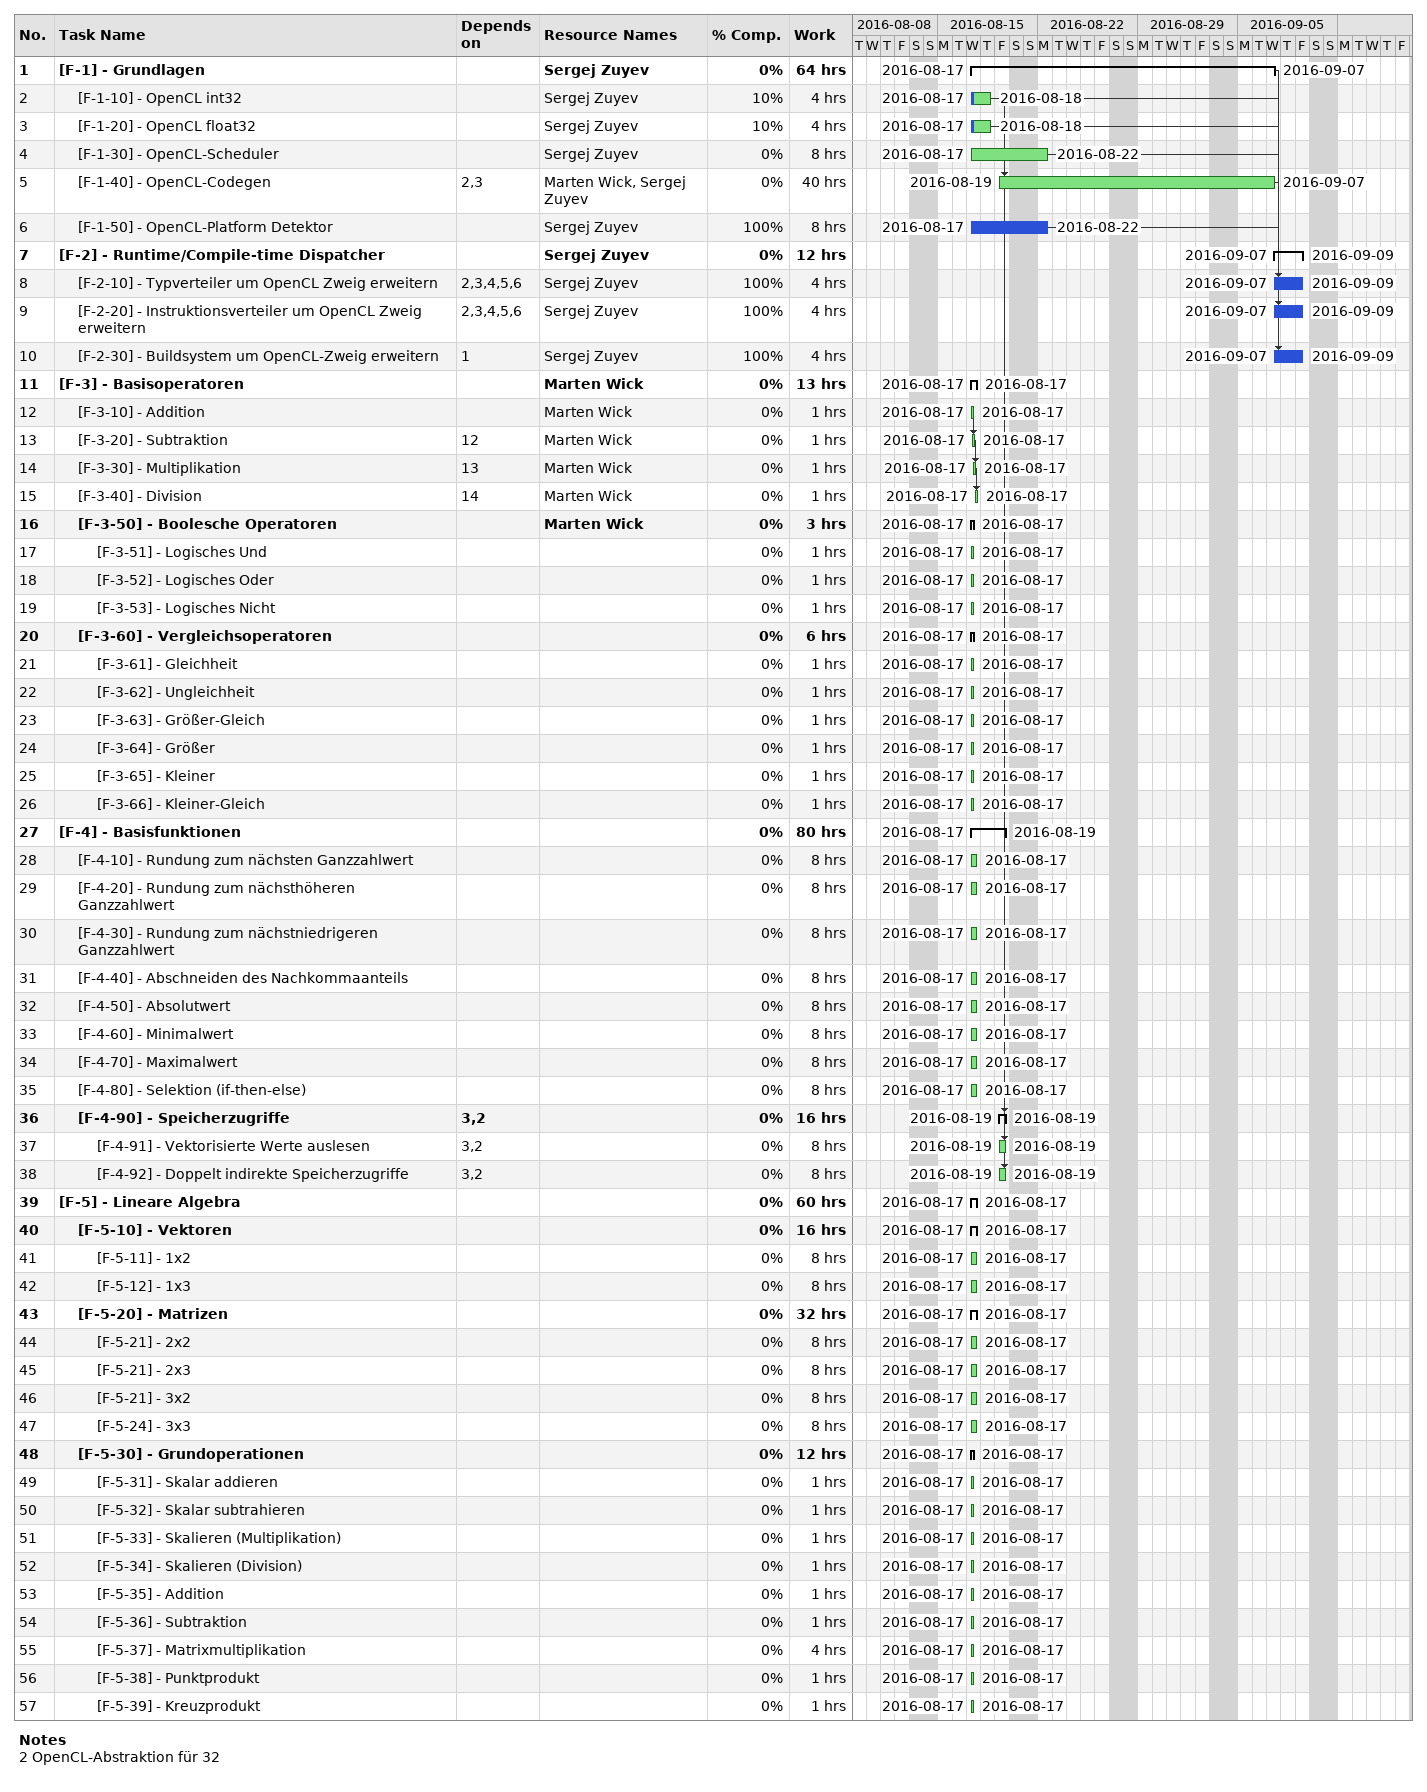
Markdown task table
| ID | Level | Task | Start | Finish | Predecessors | Resources | % complete | Work (h) |
|---|---|---|---|---|---|---|---|---|
| 1 | 1 | **[F-1] - Grundlagen** | 2016-08-17 | 2016-09-07 |  | Sergej Zuyev | 0 | 64 |
| 2 | 2 | [F-1-10] - OpenCL int32 | 2016-08-17 | 2016-08-18 |  | Sergej Zuyev | 10 | 4 |
| 3 | 2 | [F-1-20] - OpenCL float32 | 2016-08-17 | 2016-08-18 |  | Sergej Zuyev | 10 | 4 |
| 4 | 2 | [F-1-30] - OpenCL-Scheduler | 2016-08-17 | 2016-08-22 |  | Sergej Zuyev | 0 | 8 |
| 5 | 2 | [F-1-40] - OpenCL-Codegen | 2016-08-19 | 2016-09-07 | 2, 3 | Marten Wick, Sergej Zuyev | 0 | 40 |
| 6 | 2 | [F-1-50] - OpenCL-Platform Detektor | 2016-08-17 | 2016-08-22 |  | Sergej Zuyev | 100 | 8 |
| 7 | 1 | **[F-2] - Runtime/Compile-time Dispatcher** | 2016-09-07 | 2016-09-09 |  | Sergej Zuyev | 0 | 12 |
| 8 | 2 | [F-2-10] - Typverteiler um OpenCL Zweig erweitern | 2016-09-07 | 2016-09-09 | 2, 3, 4, 5, 6 | Sergej Zuyev | 100 | 4 |
| 9 | 2 | [F-2-20] - Instruktionsverteiler um OpenCL Zweig erweitern | 2016-09-07 | 2016-09-09 | 2, 3, 4, 5, 6 | Sergej Zuyev | 100 | 4 |
| 10 | 2 | [F-2-30] - Buildsystem um OpenCL-Zweig erweitern | 2016-09-07 | 2016-09-09 | 1 | Sergej Zuyev | 100 | 4 |
| 11 | 1 | **[F-3] - Basisoperatoren** | 2016-08-17 | 2016-08-17 |  | Marten Wick | 0 | 13 |
| 12 | 2 | [F-3-10] - Addition | 2016-08-17 | 2016-08-17 |  | Marten Wick | 0 | 1 |
| 13 | 2 | [F-3-20] - Subtraktion | 2016-08-17 | 2016-08-17 | 12 | Marten Wick | 0 | 1 |
| 14 | 2 | [F-3-30] - Multiplikation | 2016-08-17 | 2016-08-17 | 13 | Marten Wick | 0 | 1 |
| 15 | 2 | [F-3-40] - Division | 2016-08-17 | 2016-08-17 | 14 | Marten Wick | 0 | 1 |
| 16 | 2 | **[F-3-50] - Boolesche Operatoren** | 2016-08-17 | 2016-08-17 |  | Marten Wick | 0 | 3 |
| 17 | 3 | [F-3-51] - Logisches Und | 2016-08-17 | 2016-08-17 |  |  | 0 | 1 |
| 18 | 3 | [F-3-52] - Logisches Oder | 2016-08-17 | 2016-08-17 |  |  | 0 | 1 |
| 19 | 3 | [F-3-53] - Logisches Nicht | 2016-08-17 | 2016-08-17 |  |  | 0 | 1 |
| 20 | 2 | **[F-3-60] - Vergleichsoperatoren** | 2016-08-17 | 2016-08-17 |  |  | 0 | 6 |
| 21 | 3 | [F-3-61] - Gleichheit | 2016-08-17 | 2016-08-17 |  |  | 0 | 1 |
| 22 | 3 | [F-3-62] - Ungleichheit | 2016-08-17 | 2016-08-17 |  |  | 0 | 1 |
| 23 | 3 | [F-3-63] - Größer-Gleich | 2016-08-17 | 2016-08-17 |  |  | 0 | 1 |
| 24 | 3 | [F-3-64] - Größer | 2016-08-17 | 2016-08-17 |  |  | 0 | 1 |
| 25 | 3 | [F-3-65] - Kleiner | 2016-08-17 | 2016-08-17 |  |  | 0 | 1 |
| 26 | 3 | [F-3-66] - Kleiner-Gleich | 2016-08-17 | 2016-08-17 |  |  | 0 | 1 |
| 27 | 1 | **[F-4] - Basisfunktionen** | 2016-08-17 | 2016-08-19 |  |  | 0 | 80 |
| 28 | 2 | [F-4-10] - Rundung zum nächsten Ganzzahlwert | 2016-08-17 | 2016-08-17 |  |  | 0 | 8 |
| 29 | 2 | [F-4-20] - Rundung zum nächsthöheren Ganzzahlwert | 2016-08-17 | 2016-08-17 |  |  | 0 | 8 |
| 30 | 2 | [F-4-30] - Rundung zum nächstniedrigeren Ganzzahlwert | 2016-08-17 | 2016-08-17 |  |  | 0 | 8 |
| 31 | 2 | [F-4-40] - Abschneiden des Nachkommaanteils | 2016-08-17 | 2016-08-17 |  |  | 0 | 8 |
| 32 | 2 | [F-4-50] - Absolutwert | 2016-08-17 | 2016-08-17 |  |  | 0 | 8 |
| 33 | 2 | [F-4-60] - Minimalwert | 2016-08-17 | 2016-08-17 |  |  | 0 | 8 |
| 34 | 2 | [F-4-70] - Maximalwert | 2016-08-17 | 2016-08-17 |  |  | 0 | 8 |
| 35 | 2 | [F-4-80] - Selektion (if-then-else) | 2016-08-17 | 2016-08-17 |  |  | 0 | 8 |
| 36 | 2 | **[F-4-90] - Speicherzugriffe** | 2016-08-19 | 2016-08-19 | 3, 2 |  | 0 | 16 |
| 37 | 3 | [F-4-91] - Vektorisierte Werte auslesen | 2016-08-19 | 2016-08-19 | 3, 2 |  | 0 | 8 |
| 38 | 3 | [F-4-92] - Doppelt indirekte Speicherzugriffe | 2016-08-19 | 2016-08-19 | 3, 2 |  | 0 | 8 |
| 39 | 1 | **[F-5] - Lineare Algebra** | 2016-08-17 | 2016-08-17 |  |  | 0 | 60 |
| 40 | 2 | **[F-5-10] - Vektoren** | 2016-08-17 | 2016-08-17 |  |  | 0 | 16 |
| 41 | 3 | [F-5-11] - 1x2 | 2016-08-17 | 2016-08-17 |  |  | 0 | 8 |
| 42 | 3 | [F-5-12] - 1x3 | 2016-08-17 | 2016-08-17 |  |  | 0 | 8 |
| 43 | 2 | **[F-5-20] - Matrizen** | 2016-08-17 | 2016-08-17 |  |  | 0 | 32 |
| 44 | 3 | [F-5-21] - 2x2 | 2016-08-17 | 2016-08-17 |  |  | 0 | 8 |
| 45 | 3 | [F-5-21] - 2x3 | 2016-08-17 | 2016-08-17 |  |  | 0 | 8 |
| 46 | 3 | [F-5-21] - 3x2 | 2016-08-17 | 2016-08-17 |  |  | 0 | 8 |
| 47 | 3 | [F-5-24] - 3x3 | 2016-08-17 | 2016-08-17 |  |  | 0 | 8 |
| 48 | 2 | **[F-5-30] - Grundoperationen** | 2016-08-17 | 2016-08-17 |  |  | 0 | 12 |
| 49 | 3 | [F-5-31] - Skalar addieren | 2016-08-17 | 2016-08-17 |  |  | 0 | 1 |
| 50 | 3 | [F-5-32] - Skalar subtrahieren | 2016-08-17 | 2016-08-17 |  |  | 0 | 1 |
| 51 | 3 | [F-5-33] - Skalieren (Multiplikation) | 2016-08-17 | 2016-08-17 |  |  | 0 | 1 |
| 52 | 3 | [F-5-34] - Skalieren (Division) | 2016-08-17 | 2016-08-17 |  |  | 0 | 1 |
| 53 | 3 | [F-5-35] - Addition | 2016-08-17 | 2016-08-17 |  |  | 0 | 1 |
| 54 | 3 | [F-5-36] - Subtraktion | 2016-08-17 | 2016-08-17 |  |  | 0 | 1 |
| 55 | 3 | [F-5-37] - Matrixmultiplikation | 2016-08-17 | 2016-08-17 |  |  | 0 | 4 |
| 56 | 3 | [F-5-38] - Punktprodukt | 2016-08-17 | 2016-08-17 |  |  | 0 | 1 |
| 57 | 3 | [F-5-39] - Kreuzprodukt | 2016-08-17 | 2016-08-17 |  |  | 0 | 1 |

Notes
- 2: OpenCL-Abstraktion für 32
